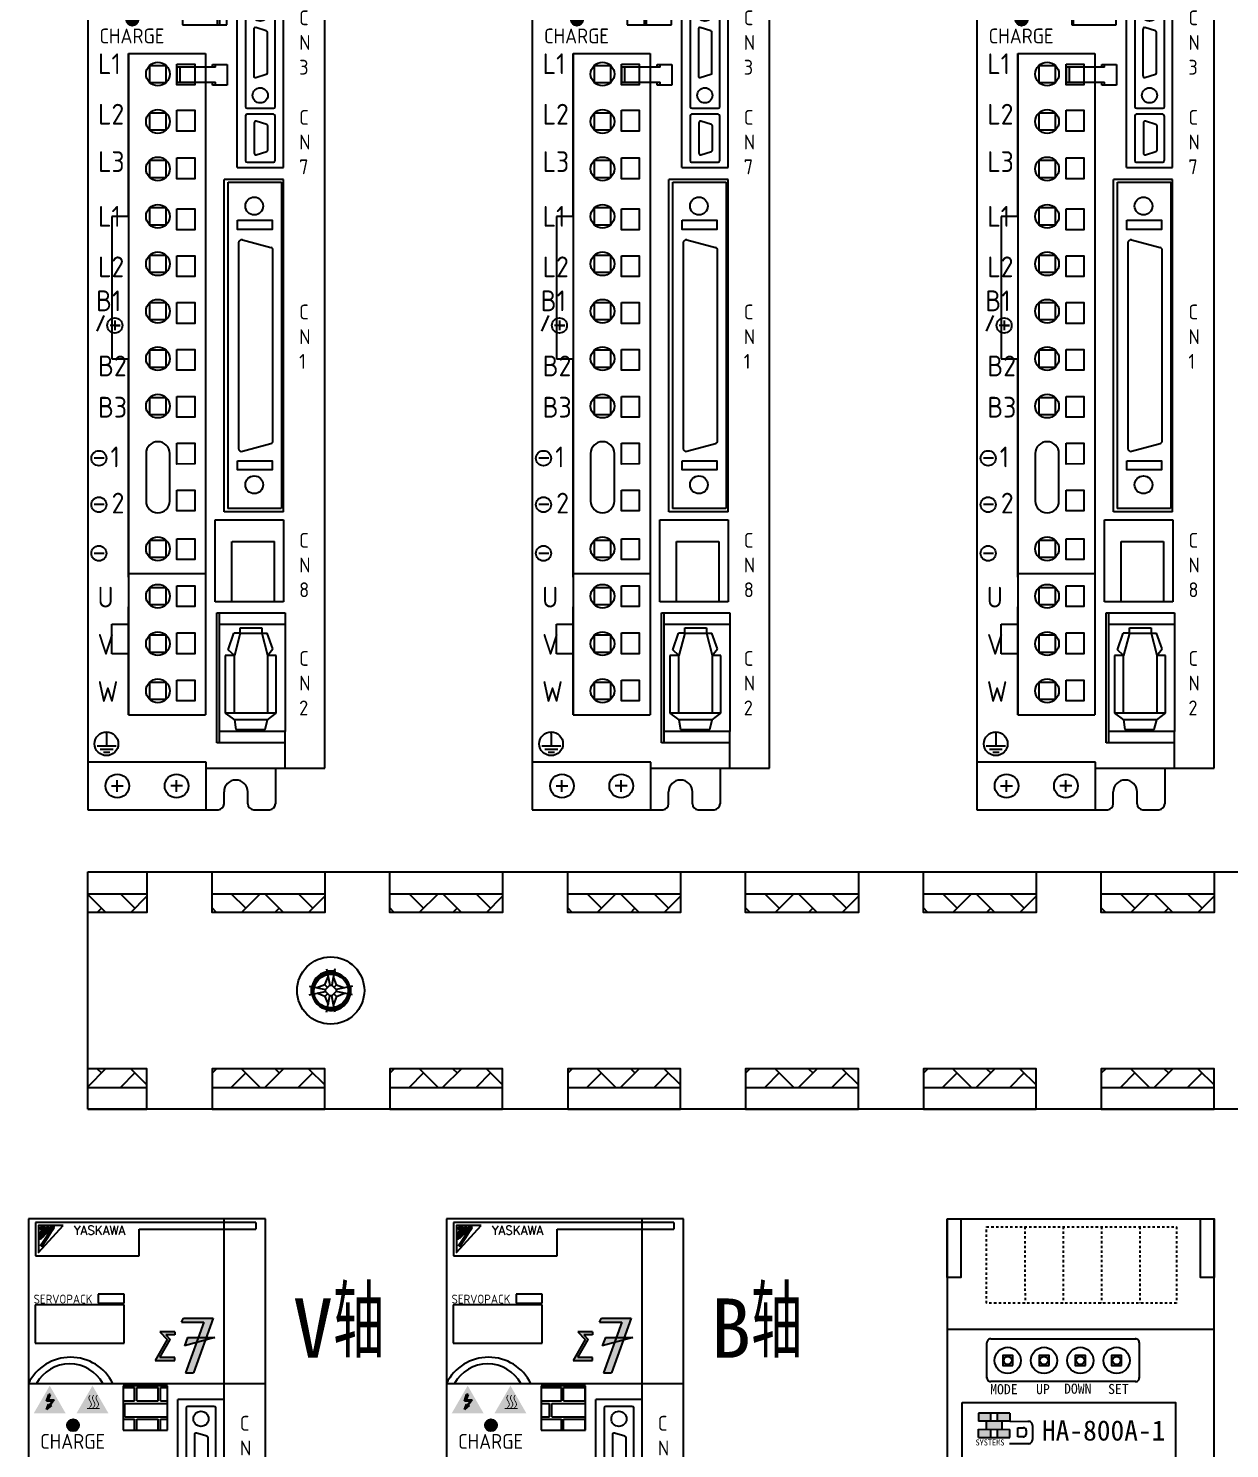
# Model space of a CAD drawing. Header units: millimetres. Extents: x 547 to 2149, y 622 to 1790.
# Drawn here: x 1279.9 to 1330.6, y 1688.2 to 1748.1 of the extents above; entities that cross this region are included whole.
import ezdxf

# ---------------------------------------------------------------- set-up
doc = ezdxf.new("R2010")
doc.units = ezdxf.units.MM
doc.linetypes.add('ACAD_ISO02W100', pattern=[15, 12, -3])
doc.linetypes.add('HIDDEN', pattern=[0.2, 0.1, -0.1])
for name, color, linetype in [('中文标注', 3, 'Continuous'), ('元器件与线路', 7, 'Continuous'), ('英文数字标注', 3, 'Continuous'), ('虚线', 7, 'ACAD_ISO02W100')]:
    doc.layers.add(name, color=color, linetype=linetype)
doc.styles.add('isocp', font='isocp.shx', dxfattribs={"height": 3.5})
doc.styles.get("Standard").update_dxf_attribs({"font": 'txt', "bigfont": 'gbcbig.shx'})

# ---------------------------------------------------------------- blocks, each defined once
blk = doc.blocks.new('安川控制器')
h = blk.add_hatch(color=5)
h.paths.add_polyline_path([(31.18, -16.75), (26.18, -16.75), (25.85, -17.42), (29.6, -17.42), (28.66, -20), (30, -20)])
h.paths.add_polyline_path([(30, -20), (28.66, -20), (28.35, -20.85), (29.84, -20.44)])
h.paths.add_polyline_path([(31.44, -20), (30, -20), (29.84, -20.44)])
h.paths.add_polyline_path([(28.66, -20), (26.82, -20), (26.31, -21.41), (28.35, -20.85)])
h.paths.add_polyline_path([(29.84, -20.44), (28.35, -20.85), (26.49, -25.95), (27.83, -25.95)])
h.paths.add_polyline_path([(23.93, -20.32), (23.18, -19.57), (24.68, -19.57), (24.68, -19.07), (22.18, -19.07), (23.43, -20.32), (21.37, -23.88), (24.68, -23.88), (24.68, -23.38), (22.16, -23.38)])
h = blk.add_hatch(color=2)
h.paths.add_polyline_path([(3.6, -28.13), (0.9, -32.8), (6.29, -32.8)])
h.paths.add_polyline_path([(10.81, -28.13), (8.11, -32.8), (13.51, -32.8)])
h = blk.add_hatch()
h.set_pattern_fill('AR-BRELM', color=256, style=0)
h.set_pattern_definition([(0, (0, 0), (0, 5.334), [7.625, -0.375]), (0, (0, 2.25), (0, 5.334), [7.625, -0.375]), (0, (2, 2.667), (0, 5.334), [3.625, -0.375]), (0, (2, 4.917), (0, 5.334), [3.625, -0.375]), (90, (0, 0), (-8, 5e-16), [2.25, -3.084]), (90, (-0.375, 0), (-8, 5e-16), [2.25, -3.084]), (90, (2, 2.667), (-4, 2e-16), [2.25, -3.084]), (90, (1.625, 2.667), (-4, 2e-16), [2.25, -3.084])])
h.paths.add_polyline_path([(15.99, -28.13), (15.99, -35.63), (23.49, -35.63), (23.49, -28.13)])
blk.add_hatch(color=5).paths.add_polyline_path([(3.05, -30.75), (4.01, -30.75), (3.64, -31.32), (3.41, -31.24), (3.04, -32.17), (3.87, -31.47), (3.73, -31.38), (4.33, -30.54), (3.35, -30.54), (3.66, -29.63), (3.42, -29.63)])
h = blk.add_hatch(color=5)
edge = h.paths.add_edge_path()
edge.add_spline(control_points=[(10.31, -31.92), (10.51, -31.71), (11.01, -31.17), (10.06, -30.38), (10.38, -29.87), (10.48, -29.72)], knot_values=[0, 0, 0, 0, 0.767417, 1.933625, 2.435247, 2.435247, 2.435247, 2.435247], degree=3, periodic=0)
edge.add_line((10.48, -29.72), (10.33, -29.72))
edge.add_spline(control_points=[(10.33, -29.72), (10.23, -29.87), (9.91, -30.38), (10.86, -31.17), (10.36, -31.71), (10.16, -31.92)], knot_values=[0, 0, 0, 0, 0.501622, 1.667831, 2.435247, 2.435247, 2.435247, 2.435247], degree=3, periodic=0)
edge.add_line((10.16, -31.92), (9.86, -31.92))
edge.add_line((9.86, -31.92), (9.86, -32.07))
edge.add_line((9.86, -32.07), (12.01, -32.07))
edge.add_line((12.01, -32.07), (12.01, -31.92))
edge.add_line((12.01, -31.92), (11.51, -31.92))
edge.add_spline(control_points=[(11.51, -31.92), (11.71, -31.71), (12.21, -31.17), (11.26, -30.38), (11.58, -29.87), (11.68, -29.72)], knot_values=[0, 0, 0, 0, 0.767417, 1.933625, 2.435247, 2.435247, 2.435247, 2.435247], degree=3, periodic=0)
edge.add_line((11.68, -29.72), (11.53, -29.72))
edge.add_spline(control_points=[(11.53, -29.72), (11.43, -29.87), (11.11, -30.38), (12.06, -31.17), (11.56, -31.71), (11.36, -31.92)], knot_values=[0, 0, 0, 0, 0.501622, 1.667831, 2.435247, 2.435247, 2.435247, 2.435247], degree=3, periodic=0)
edge.add_line((11.36, -31.92), (10.91, -31.92))
edge.add_spline(control_points=[(10.91, -31.92), (11.11, -31.71), (11.61, -31.17), (10.66, -30.38), (10.98, -29.87), (11.08, -29.72)], knot_values=[0, 0, 0, 0, 0.767417, 1.933625, 2.435247, 2.435247, 2.435247, 2.435247], degree=3, periodic=0)
edge.add_line((11.08, -29.72), (10.93, -29.72))
edge.add_spline(control_points=[(10.93, -29.72), (10.83, -29.87), (10.51, -30.38), (11.46, -31.17), (10.96, -31.71), (10.76, -31.92)], knot_values=[0, 0, 0, 0, 0.501622, 1.667831, 2.435247, 2.435247, 2.435247, 2.435247], degree=3, periodic=0)
edge.add_line((10.76, -31.92), (10.31, -31.92))
at = {"lineweight": 25}
blk.add_hatch(color=1, dxfattribs=at).paths.add_polyline_path([(8.53, -34.8, 1), (6.53, -34.8, 1)])
at = {"color": 0, "lineweight": 25}
for p, q in [((40, 0), (0, 0)), ((0, 0), (0, -168)), ((33.01, -59.71), (33.01, 0)), ((40, -161), (40, 0)), ((25.23, -59.71), (25.23, -30.47)), ((26.63, -31.88), (26.63, -49.46)), ((31.36, -31.62), (26.89, -31.62)), ((31.61, -49.46), (31.61, -31.88)), ((28.01, -36.38), (28.01, -44.28)), ((30.13, -36.67), (28.34, -36.13)), ((30.31, -43.74), (30.31, -36.91)), ((19.88, -40.47), (19.88, -152.02)), ((15.04, -42.8), (15.04, -45.3)), ((21.54, -42.8), (15.04, -42.8)), ((15.54, -42.8), (15.54, -45.3)), ((21.04, -42.82), (21.04, -42.32)), ((21.04, -42.32), (23.54, -42.32)), ((21.54, -42.82), (21.54, -42.32)), ((23.54, -42.32), (23.54, -45.8)), ((15.04, -45.3), (21.54, -45.3)), ((21.04, -45.8), (21.04, -45.3)), ((21.54, -45.8), (21.54, -45.3)), ((28.34, -44.52), (30.13, -43.98)), ((23.54, -45.8), (21.04, -45.8)), ((26.89, -49.72), (31.36, -49.72)), ((26.63, -50.99), (26.63, -58.55)), ((31.35, -50.73), (26.88, -50.73)), ((28.09, -52.17), (28.09, -57.31)), ((30.2, -52.46), (28.42, -51.92)), ((31.61, -58.55), (31.61, -50.99)), ((30.38, -56.77), (30.38, -52.71)), ((28.42, -57.55), (30.2, -57.02)), ((26.88, -58.8), (31.35, -58.8)), ((23.01, -117.77), (23.01, -61.71)), ((23.7, -62.21), (32.7, -62.21)), ((23.7, -117.21), (23.7, -62.21)), ((23.7, -62.21), (32.7, -62.21)), ((23.7, -117.21), (23.7, -62.21)), ((32.7, -62.21), (32.7, -117.21)), ((32.7, -62.21), (32.7, -117.21)), ((33.01, -117.77), (33.01, -61.71)), ((6.88, -67.95), (4.07, -67.95)), ((4.07, -67.95), (4.07, -91.95)), ((6.88, -67.95), (6.88, -91.95)), ((25.46, -72.39), (25.46, -107.09)), ((26.09, -71.91), (30.89, -73.18)), ((31.26, -105.79), (31.26, -73.67)), ((2.72, -84.68), (1.57, -87.31)), ((4.58, -85.52), (4.58, -87.14)), ((5.48, -86.35), (3.77, -86.35)), ((4.58, -86.35), (5.48, -86.35)), ((4.07, -91.95), (6.88, -91.95)), ((26.09, -107.57), (30.89, -106.27)), ((2.8, -108.74), (1.08, -108.74)), ((9.84, -107.95), (9.84, -115.95)), ((13.84, -115.95), (13.84, -107.95)), ((2.8, -116.56), (1.08, -116.56)), ((32.65, -117.2), (23.65, -117.2)), ((21.53, -119.15), (33.04, -119.15)), ((21.53, -132.97), (21.53, -119.15)), ((33.03, -119.15), (33.03, -132.97)), ((24.32, -132.97), (24.32, -122.75)), ((24.35, -122.75), (31.49, -122.75)), ((31.46, -122.75), (31.46, -132.97)), ((2.8, -124.78), (1.08, -124.78)), ((6.88, -128.78), (6.88, -133.78)), ((33.03, -132.97), (21.53, -132.97)), ((21.81, -134.79), (33.31, -134.79)), ((21.81, -154.79), (21.81, -134.79)), ((21.81, -134.79), (33.31, -134.79)), ((21.81, -154.79), (21.81, -134.79)), ((22.26, -156.7), (22.26, -134.79)), ((33.31, -134.79), (33.31, -154.79)), ((33.31, -134.79), (33.31, -154.79)), ((4.07, -141.73), (4.07, -136.73)), ((4.07, -136.73), (6.88, -136.73)), ((23.71, -141.07), (24.67, -138.24)), ((25.71, -138.24), (24.67, -138.24)), ((25.71, -138.24), (24.74, -142.01)), ((25.71, -138.24), (25.71, -137.36)), ((25.71, -137.36), (29.39, -137.36)), ((25.71, -138.24), (29.39, -138.24)), ((29.39, -137.36), (29.39, -138.24)), ((29.39, -138.24), (30.36, -141.92)), ((29.39, -138.24), (30.3, -138.24)), ((31.22, -140.86), (30.3, -138.24)), ((24.74, -142.01), (23.71, -141.07)), ((30.36, -142.01), (31.22, -140.86)), ((6.88, -141.73), (4.07, -141.73)), ((23.2, -142.01), (23.2, -151.7)), ((24.74, -142.01), (23.2, -142.01)), ((24.74, -142.01), (23.2, -142.01)), ((24.74, -142.01), (23.2, -142.01)), ((24.74, -151.7), (24.74, -142.01)), ((30.36, -141.92), (30.36, -151.7)), ((31.82, -142.01), (30.36, -142.01)), ((31.82, -151.7), (31.82, -142.01)), ((23.2, -151.7), (24.74, -152.83)), ((30.36, -152.83), (24.74, -152.83)), ((24.74, -152.83), (24.97, -154.48)), ((29.92, -154.48), (30.36, -152.83)), ((30.36, -152.83), (31.82, -151.7)), ((33.31, -154.79), (22.26, -154.79)), ((33.31, -154.79), (22.26, -154.79)), ((24.97, -154.48), (29.92, -154.48)), ((33.34, -161), (33.34, -154.7)), ((0, -168), (20, -168))]:
    blk.add_line(p, q, dxfattribs=at)
for p, q in [((38.35, -0.62), (1.22, -0.62)), ((1.22, -0.62), (1.22, -6.21)), ((18.7, -6.21), (18.7, -1.71)), ((18.7, -1.71), (38.35, -1.71)), ((38.35, -0.62), (38.35, -1.71)), ((1.22, -6.21), (18.7, -6.21)), ((11.75, -12.71), (11.75, -14.21)), ((16.14, -12.71), (11.75, -12.71)), ((11.75, -14.21), (16.14, -14.21)), ((16.14, -14.21), (16.14, -12.71)), ((1.14, -14.47), (1.14, -20.97)), ((16.14, -14.47), (1.14, -14.47)), ((16.14, -20.97), (16.14, -14.47)), ((25.85, -17.42), (26.18, -16.75)), ((26.18, -16.75), (31.18, -16.75)), ((31.18, -16.75), (27.83, -25.95)), ((24.68, -19.07), (22.18, -19.07)), ((22.18, -19.07), (23.43, -20.32)), ((24.68, -19.07), (24.68, -19.57)), ((25.85, -17.42), (29.6, -17.42)), ((29.6, -17.42), (26.49, -25.95)), ((1.14, -20.97), (16.14, -20.97)), ((23.43, -20.32), (21.37, -23.88)), ((22.16, -23.38), (23.93, -20.32)), ((24.68, -19.57), (23.18, -19.57)), ((23.18, -19.57), (23.93, -20.32)), ((26.82, -20), (26.31, -21.41)), ((31.44, -20), (26.31, -21.41)), ((26.82, -20), (31.44, -20)), ((21.37, -23.88), (24.68, -23.88)), ((24.68, -23.38), (22.16, -23.38)), ((24.68, -23.88), (24.68, -23.38)), ((26.49, -25.95), (27.83, -25.95)), ((0, -27.76), (40, -27.76)), ((15.99, -28.13), (15.99, -35.63)), ((23.49, -28.13), (15.99, -28.13)), ((23.49, -35.63), (23.49, -28.13)), ((3.05, -30.75), (3.42, -29.63)), ((4.01, -30.75), (3.05, -30.75)), ((3.66, -29.63), (3.35, -30.54)), ((3.35, -30.54), (4.33, -30.54)), ((3.66, -29.63), (3.42, -29.63)), ((3.64, -31.32), (4.01, -30.75)), ((4.33, -30.54), (3.73, -31.38)), ((33.01, -30.47), (25.23, -30.47)), ((3.04, -32.17), (3.41, -31.24)), ((3.87, -31.47), (3.04, -32.17)), ((3.41, -31.24), (3.64, -31.32)), ((3.73, -31.38), (3.87, -31.47)), ((15.99, -35.63), (23.49, -35.63)), ((25.23, -59.71), (33.01, -59.71)), ((33.01, -61.71), (23.01, -61.71)), ((33.01, -117.77), (23.01, -117.77)), ((33.31, -136.79), (22.26, -136.79)), ((31.82, -151.7), (23.2, -151.7)), ((21.81, -156.7), (21.81, -154.79)), ((33.34, -156.7), (21.81, -156.7)), ((20, -160), (0, -160)), ((20, -168), (20, -160)), ((20, -161), (40, -161)), ((31.67, -161), (31.67, -167)), ((4, -164), (6, -164)), ((5, -165), (5, -163)), ((16, -164), (14, -164)), ((15, -165), (15, -163)), ((23, -167), (23, -165)), ((27, -167), (27, -165)), ((20, -168), (22, -168)), ((28, -168), (30.67, -168))]:
    blk.add_line(p, q)
at = {"color": 0, "lineweight": 30}
for p, q in [((6.88, -40.47), (6.88, -67.95)), ((6.88, -91.95), (6.88, -128.78)), ((6.88, -133.78), (6.88, -152.02))]:
    blk.add_line(p, q, dxfattribs=at)
at = {"color": 0}
for p, q in [((6.88, -40.47), (19.88, -40.47)), ((6.88, -128.18), (19.88, -128.18)), ((6.88, -152.02), (19.88, -152.02)), ((3.2, -155.07), (3.2, -157.23)), ((1.58, -157.23), (4.82, -157.23)), ((2.12, -157.77), (4.28, -157.77)), ((2.66, -158.31), (3.74, -158.31))]:
    blk.add_line(p, q, dxfattribs=at)
at = {"color": 0, "lineweight": 25}
for points in [[(5.89, -1.12), (1.72, -1.12), (1.72, -5.67)], [(10.42, -42.54), (10.42, -45.37), (13.25, -45.37), (13.25, -42.54)], [(15.03, -42.27), (18.05, -42.27), (18.05, -45.77), (15.03, -45.78)], [(15.03, -50.06), (18.05, -50.06), (18.05, -53.56), (15.03, -53.57)], [(10.42, -50.54), (10.42, -53.37), (13.25, -53.37), (13.25, -50.54)], [(10.42, -58.54), (10.42, -61.37), (13.25, -61.37), (13.25, -58.54)], [(15.03, -58.1), (18.05, -58.1), (18.05, -61.6), (15.03, -61.6)], [(10.42, -66.54), (10.42, -69.37), (13.25, -69.37), (13.25, -66.54)], [(15.03, -66.7), (18.05, -66.7), (18.05, -70.2), (15.03, -70.21)], [(25.28, -68.62), (31.11, -68.62), (31.11, -70.17), (25.28, -70.17)], [(10.42, -74.54), (10.42, -77.37), (13.25, -77.37), (13.25, -74.54)], [(15.03, -74.6), (18.05, -74.6), (18.05, -78.1), (15.03, -78.11)], [(10.42, -82.54), (10.42, -85.37), (13.25, -85.37), (13.25, -82.54)], [(15.03, -82.5), (18.05, -82.5), (18.05, -86), (15.03, -86.01)], [(10.42, -90.54), (10.42, -93.37), (13.25, -93.37), (13.25, -90.54)], [(15.03, -90.4), (18.05, -90.4), (18.05, -93.9), (15.03, -93.91)], [(10.42, -98.54), (10.42, -101.37), (13.25, -101.37), (13.25, -98.54)], [(15.03, -98.3), (18.05, -98.3), (18.05, -101.8), (15.03, -101.81)], [(15.03, -106.2), (18.05, -106.2), (18.05, -109.7), (15.03, -109.71)], [(25.28, -109.16), (31.11, -109.16), (31.11, -110.71), (25.28, -110.71)], [(15.03, -114.1), (18.05, -114.1), (18.05, -117.6), (15.03, -117.61)], [(10.42, -122.6), (10.42, -125.42), (13.25, -125.42), (13.25, -122.6)], [(15.03, -122.31), (18.05, -122.31), (18.05, -125.81), (15.03, -125.82)], [(10.42, -130.6), (10.42, -133.42), (13.25, -133.42), (13.25, -130.6)], [(15.03, -130.25), (18.05, -130.25), (18.05, -133.75), (15.03, -133.76)], [(10.42, -138.6), (10.42, -141.42), (13.25, -141.42), (13.25, -138.6)], [(15.03, -138.2), (18.05, -138.2), (18.05, -141.7), (15.03, -141.7)], [(10.42, -146.54), (10.42, -149.37), (13.25, -149.37), (13.25, -146.54)], [(15.03, -146.15), (18.05, -146.15), (18.05, -149.65), (15.03, -149.65)]]:
    blk.add_lwpolyline(points, close=True, dxfattribs=at)
for centre, radius in [((29.11, -33.73), 1.28), ((7.53, -34.8), 1), ((11.84, -43.95), 2), ((29.11, -47.55), 1.28), ((11.84, -51.95), 2), ((11.84, -59.95), 2), ((11.84, -67.95), 2), ((28.1, -66.21), 1.5), ((11.84, -75.95), 2), ((11.84, -83.95), 2), ((4.58, -86.35), 1.27), ((11.84, -91.95), 2), ((11.84, -99.95), 2), ((1.89, -108.74), 1.27), ((28.1, -113.21), 1.5), ((1.89, -116.56), 1.27), ((11.84, -124.01), 2), ((1.89, -124.78), 1.27), ((11.84, -132.01), 2), ((11.84, -140.01), 2), ((11.84, -147.96), 2), ((3.17, -156.88), 2)]:
    blk.add_circle(centre, radius, dxfattribs=at)
for centre in [(5, -164), (15, -164)]:
    blk.add_circle(centre, 2)
for centre, radius, start, end in [((7.12, -31.26), 7.93, 26.1847, 153.8153), ((6.97, -30.86), 6.4, 28.9302, 151.0698), ((25, -165), 2, 360, 180), ((22, -167), 1, 270, 0), ((28, -167), 1, 180, 270), ((30.67, -167), 1, 270, 0)]:
    blk.add_arc(centre, radius, start, end)
for centre, radius, start, end in [((26.89, -31.88), 0.256, 90, 180), ((31.36, -31.88), 0.256, 0, 90), ((28.27, -36.38), 0.256, 73.1903, 180), ((30.05, -36.91), 0.256, 0, 73.1903), ((28.27, -44.28), 0.256, 180, 286.771), ((30.05, -43.74), 0.256, 286.771, 0), ((26.89, -49.46), 0.256, 180, 270), ((31.36, -49.46), 0.256, 270, 0), ((26.88, -50.99), 0.256, 90, 180), ((28.35, -52.17), 0.256, 73.1903, 180), ((30.13, -52.71), 0.256, 0, 73.1903), ((31.35, -50.99), 0.256, 0, 90), ((28.35, -57.31), 0.256, 180, 286.771), ((30.13, -56.77), 0.256, 286.771, 0), ((26.88, -58.55), 0.256, 180, 270), ((31.35, -58.55), 0.256, 270, 0), ((25.96, -72.39), 0.5, 75.0938, 180), ((30.76, -73.67), 0.5, 0, 75.0938), ((11.84, -107.95), 2, 0, 180), ((25.96, -107.09), 0.5, 180, 285.1335), ((30.76, -105.79), 0.5, 285.1335, 0), ((11.84, -115.95), 2, 180, 0)]:
    blk.add_arc(centre, radius, start, end, dxfattribs=at)
at = {"color": 0, "lineweight": 50}
blk.add_spline([(1.93, -1.82), (2.64, -1.29), (2.02, -2.64), (3.32, -1.48), (1.95, -3.25), (3.96, -1.41), (2.1, -4.66)], degree=3, dxfattribs=at)
at = {"color": 0, "ltscale": 7}
blk.add_point((3.2, -155.07), dxfattribs=at)
at = {"color": 3, "lineweight": 25, "insert": (7.64, -1.18), "char_height": 1.485, "width": 6.1987, "attachment_point": 1}
blk.add_mtext('YASKAWA', dxfattribs=at)
at = {"color": 3, "lineweight": 25, "attachment_point": 1, "style": 'isocp'}
for s, insert, char_height, width in [('SERVOPACK', (0.88, -12.78), 1.5, 3.9934), ('C\\PN\\P3', (35.67, -33.22), 2.5, 2.2917), ('CHARGE', (1.98, -36.28), 2.5, 3.9934), ('L1', (1.75, -40.47), 3.5, 3.9934), ('L2', (1.75, -48.97), 3.5, 3.9934), ('C\\PN\\P7', (35.67, -50.01), 2.5, 2.2917), ('L3', (1.75, -56.97), 3.5, 3.9934), ('L1', (1.75, -66.2), 3.5, 3.9934), ('L2', (1.75, -74.71), 3.5, 3.9934), ('B1', (1.41, -80.44), 3.5, 3.9934), ('C\\PN\\P1', (35.67, -82.82), 2.5, 2.2917), ('B2', (1.75, -91.42), 3.5, 3.9934), ('B3', (1.75, -98.38), 3.5, 3.9934), (' 1', (1.85, -106.77), 3.5, 3.9934), (' 2', (2.04, -114.55), 3.5, 3.9934), ('C\\PN\\P8', (35.67, -121.33), 2.5, 2.2917), ('U', (1.66, -130.42), 3.5, 3.9934), ('V', (1.66, -138.37), 3.5, 3.9934), ('C\\PN\\P2', (35.67, -141.25), 2.5, 2.2917), ('W', (1.66, -146.32), 3.5, 3.9934)]:
    blk.add_mtext(s, dxfattribs=dict(at, insert=insert, char_height=char_height, width=width))

msp = doc.modelspace()

# ---------------------------------------------------------------- hatches: boundary and pattern name
at = {"layer": '元器件与线路'}
h = msp.add_hatch(dxfattribs=at)
h.set_pattern_fill('AR-HBONE', color=256, scale=0.25, style=0)
h.set_pattern_definition([(45, (1710.8107, 1588.6563), (1e-16, 1.4142136), [3, -1]), (135, (1711.5178, 1589.3634), (1e-16, 1.4142136), [3, -1])])
h.paths.add_polyline_path([(1282.433, 1711.595), (1282.433, 1710.807), (1284.933, 1710.807), (1284.933, 1711.595)])
h = msp.add_hatch(dxfattribs=at)
h.set_pattern_fill('AR-HBONE', color=256, scale=0.25, style=0)
h.set_pattern_definition([(45, (1718.3107, 1588.6563), (1e-16, 1.4142136), [3, -1]), (135, (1719.0178, 1589.3634), (1e-16, 1.4142136), [3, -1])])
h.paths.add_polyline_path([(1292.433, 1711.595), (1287.676, 1711.595), (1287.676, 1710.807), (1292.433, 1710.807)])
h = msp.add_hatch(dxfattribs=at)
h.set_pattern_fill('AR-HBONE', color=256, scale=0.25, style=0)
h.set_pattern_definition([(45, (1725.8107, 1588.6563), (1e-16, 1.4142136), [3, -1]), (135, (1726.5178, 1589.3634), (1e-16, 1.4142136), [3, -1])])
h.paths.add_polyline_path([(1299.933, 1711.595), (1295.176, 1711.595), (1295.176, 1710.807), (1299.933, 1710.807)])
h = msp.add_hatch(dxfattribs=at)
h.set_pattern_fill('AR-HBONE', color=256, scale=0.25, style=0)
h.set_pattern_definition([(45, (1733.3107, 1588.6563), (1e-16, 1.4142136), [3, -1]), (135, (1734.0178, 1589.3634), (1e-16, 1.4142136), [3, -1])])
h.paths.add_polyline_path([(1307.433, 1711.595), (1302.676, 1711.595), (1302.676, 1710.807), (1307.433, 1710.807)])
h = msp.add_hatch(dxfattribs=at)
h.set_pattern_fill('AR-HBONE', color=256, scale=0.25, style=0)
h.set_pattern_definition([(45, (1740.8107, 1588.6563), (1e-16, 1.4142136), [3, -1]), (135, (1741.5178, 1589.3634), (1e-16, 1.4142136), [3, -1])])
h.paths.add_polyline_path([(1314.933, 1711.595), (1310.176, 1711.595), (1310.176, 1710.807), (1314.933, 1710.807)])
h = msp.add_hatch(dxfattribs=at)
h.set_pattern_fill('AR-HBONE', color=256, scale=0.25, style=0)
h.set_pattern_definition([(45, (1748.3107, 1588.6563), (1e-16, 1.4142136), [3, -1]), (135, (1749.0178, 1589.3634), (1e-16, 1.4142136), [3, -1])])
h.paths.add_polyline_path([(1322.433, 1711.595), (1317.676, 1711.595), (1317.676, 1710.807), (1322.433, 1710.807)])
h = msp.add_hatch(dxfattribs=at)
h.set_pattern_fill('AR-HBONE', color=256, scale=0.25, style=0)
h.set_pattern_definition([(45, (1755.8107, 1588.6563), (1e-16, 1.4142136), [3, -1]), (135, (1756.5178, 1589.3634), (1e-16, 1.4142136), [3, -1])])
h.paths.add_polyline_path([(1329.933, 1711.595), (1325.176, 1711.595), (1325.176, 1710.807), (1329.933, 1710.807)])
h = msp.add_hatch(dxfattribs=at)
h.set_pattern_fill('AR-HBONE', color=256, scale=0.25, style=0)
h.set_pattern_definition([(315, (1710.8107, 1826.367), (1e-13, -1.4142136), [3, -1]), (225, (1711.5178, 1825.6599), (1e-13, -1.4142136), [3, -1])])
h.paths.add_polyline_path([(1282.433, 1704.217), (1282.433, 1703.428), (1284.933, 1703.428), (1284.933, 1704.217)])
h = msp.add_hatch(dxfattribs=at)
h.set_pattern_fill('AR-HBONE', color=256, scale=0.25, style=0)
h.set_pattern_definition([(315, (1718.3107, 1826.367), (1e-13, -1.4142136), [3, -1]), (225, (1719.0178, 1825.6599), (1e-13, -1.4142136), [3, -1])])
h.paths.add_polyline_path([(1292.433, 1703.428), (1287.676, 1703.428), (1287.676, 1704.217), (1292.433, 1704.217)])
h = msp.add_hatch(dxfattribs=at)
h.set_pattern_fill('AR-HBONE', color=256, scale=0.25, style=0)
h.set_pattern_definition([(315, (1725.8107, 1826.367), (1e-13, -1.4142136), [3, -1]), (225, (1726.5178, 1825.6599), (1e-13, -1.4142136), [3, -1])])
h.paths.add_polyline_path([(1299.933, 1703.428), (1295.176, 1703.428), (1295.176, 1704.217), (1299.933, 1704.217)])
h = msp.add_hatch(dxfattribs=at)
h.set_pattern_fill('AR-HBONE', color=256, scale=0.25, style=0)
h.set_pattern_definition([(315, (1733.3107, 1826.367), (1e-13, -1.4142136), [3, -1]), (225, (1734.0178, 1825.6599), (1e-13, -1.4142136), [3, -1])])
h.paths.add_polyline_path([(1307.433, 1703.428), (1302.676, 1703.428), (1302.676, 1704.217), (1307.433, 1704.217)])
h = msp.add_hatch(dxfattribs=at)
h.set_pattern_fill('AR-HBONE', color=256, scale=0.25, style=0)
h.set_pattern_definition([(315, (1740.8107, 1826.367), (1e-13, -1.4142136), [3, -1]), (225, (1741.5178, 1825.6599), (1e-13, -1.4142136), [3, -1])])
h.paths.add_polyline_path([(1314.933, 1703.428), (1310.176, 1703.428), (1310.176, 1704.217), (1314.933, 1704.217)])
h = msp.add_hatch(dxfattribs=at)
h.set_pattern_fill('AR-HBONE', color=256, scale=0.25, style=0)
h.set_pattern_definition([(315, (1748.3107, 1826.367), (1e-13, -1.4142136), [3, -1]), (225, (1749.0178, 1825.6599), (1e-13, -1.4142136), [3, -1])])
h.paths.add_polyline_path([(1322.433, 1703.428), (1317.676, 1703.428), (1317.676, 1704.217), (1322.433, 1704.217)])
h = msp.add_hatch(dxfattribs=at)
h.set_pattern_fill('AR-HBONE', color=256, scale=0.25, style=0)
h.set_pattern_definition([(315, (1755.8107, 1826.367), (1e-13, -1.4142136), [3, -1]), (225, (1756.5178, 1825.6599), (1e-13, -1.4142136), [3, -1])])
h.paths.add_polyline_path([(1329.933, 1703.428), (1325.176, 1703.428), (1325.176, 1704.217), (1329.933, 1704.217)])
h = msp.add_hatch(color=0, dxfattribs=at)
h.paths.add_polyline_path([(1321.444, 1691.708), (1321.444, 1692.131), (1321.021, 1692.132), (1321.021, 1691.709)])
h.paths.add_polyline_path([(1321.062, 1691.92, -1), (1321.402, 1691.92, -1)], flags=16)
h.paths.add_polyline_path([(1322.974, 1691.708), (1322.974, 1692.131), (1322.551, 1692.132), (1322.551, 1691.709)])
h.paths.add_polyline_path([(1322.592, 1691.92, -1), (1322.932, 1691.92, -1)], flags=16)
h.paths.add_polyline_path([(1324.504, 1691.708), (1324.504, 1692.131), (1324.081, 1692.132), (1324.081, 1691.709)])
h.paths.add_polyline_path([(1324.122, 1691.92, -1), (1324.462, 1691.92, -1)], flags=16)
h.paths.add_polyline_path([(1326.034, 1691.708), (1326.034, 1692.131), (1325.611, 1692.132), (1325.611, 1691.709)])
h.paths.add_polyline_path([(1325.652, 1691.92, -1), (1325.992, 1691.92, -1)], flags=16)
h = msp.add_hatch(color=256, dxfattribs=at)
h.paths.add_polyline_path([(1320.004, 1689.696), (1320.004, 1689.356), (1320.505, 1689.355), (1320.505, 1689.695)])
h.paths.add_polyline_path([(1321.323, 1689.353), (1321.323, 1689.693), (1320.781, 1689.694), (1320.78, 1689.354)])
h.paths.add_polyline_path([(1320.783, 1689.014), (1320.782, 1688.674), (1321.322, 1688.673), (1321.323, 1689.013)])
h.paths.add_polyline_path([(1320.508, 1688.675), (1320.509, 1689.015), (1320.005, 1689.016), (1320.004, 1688.676)])
h.paths.add_polyline_path([(1320.987, 1689.014), (1320.986, 1689.354), (1320.325, 1689.355), (1320.326, 1689.015)])

# ---------------------------------------------------------------- linework, layer by layer
for p, q in [((1282.433, 1712.512), (1344.933, 1712.512)), ((1282.433, 1702.512), (1282.433, 1712.512)), ((1282.433, 1711.595), (1284.933, 1711.595)), ((1287.676, 1711.595), (1292.433, 1711.595)), ((1295.176, 1711.595), (1299.933, 1711.595)), ((1302.676, 1711.595), (1307.433, 1711.595)), ((1310.176, 1711.595), (1314.933, 1711.595)), ((1317.676, 1711.595), (1322.433, 1711.595)), ((1325.176, 1711.595), (1329.933, 1711.595)), ((1282.433, 1703.428), (1284.933, 1703.428)), ((1287.676, 1703.428), (1292.433, 1703.428)), ((1295.176, 1703.428), (1299.933, 1703.428)), ((1302.676, 1703.428), (1307.433, 1703.428)), ((1310.176, 1703.428), (1314.933, 1703.428)), ((1317.676, 1703.428), (1322.433, 1703.428)), ((1325.176, 1703.428), (1329.933, 1703.428)), ((1344.933, 1702.512), (1282.433, 1702.512)), ((1318.683, 1697.887), (1329.933, 1697.887)), ((1318.683, 1697.887), (1318.683, 1657.887)), ((1329.933, 1657.887), (1329.933, 1697.887)), ((1320.004, 1689.696), (1320.004, 1689.356)), ((1321.323, 1689.693), (1320.004, 1689.696)), ((1320.505, 1689.694), (1320.505, 1689.354)), ((1320.781, 1689.694), (1320.78, 1689.354)), ((1321.323, 1689.693), (1321.323, 1689.353)), ((1321.323, 1689.353), (1320.004, 1689.356)), ((1320.004, 1688.676), (1320.005, 1689.016)), ((1320.005, 1689.016), (1321.324, 1689.013)), ((1320.325, 1689.355), (1320.326, 1689.015)), ((1320.509, 1689.014), (1320.508, 1688.674)), ((1320.783, 1689.014), (1320.782, 1688.674)), ((1320.986, 1689.354), (1320.987, 1689.014)), ((1321.322, 1688.673), (1321.323, 1689.013)), ((1321.323, 1689.353), (1322.107, 1689.351)), ((1321.653, 1689.079), (1321.902, 1689.079)), ((1321.653, 1688.693), (1321.653, 1689.079)), ((1322.009, 1688.974), (1322.009, 1688.797)), ((1322.274, 1689.176), (1322.274, 1688.585)), ((1320.004, 1688.676), (1321.323, 1688.673)), ((1322.106, 1688.41), (1321.303, 1688.41)), ((1321.909, 1688.693), (1321.653, 1688.693))]:
    msp.add_line(p, q, dxfattribs=at)
at = {"layer": '元器件与线路', "color": 0, "lineweight": 25}
for p, q in [((1292.505, 1708.425), (1292.639, 1707.738)), ((1292.521, 1708.342), (1292.845, 1708.342)), ((1292.861, 1708.425), (1292.727, 1707.738)), ((1291.77, 1707.69), (1292.457, 1707.556)), ((1291.853, 1707.674), (1291.853, 1707.35)), ((1292.44, 1707.755), (1292.102, 1707.625)), ((1292.44, 1707.755), (1292.57, 1708.093)), ((1292.44, 1707.755), (1292.548, 1707.647)), ((1292.457, 1707.556), (1292.639, 1707.738)), ((1292.457, 1707.467), (1292.457, 1707.556)), ((1292.639, 1707.738), (1292.727, 1707.738)), ((1292.727, 1707.738), (1292.91, 1707.556)), ((1292.926, 1707.755), (1292.796, 1708.093)), ((1292.818, 1707.647), (1292.926, 1707.755)), ((1293.596, 1707.69), (1292.91, 1707.556)), ((1292.91, 1707.556), (1292.91, 1707.467)), ((1292.926, 1707.755), (1293.264, 1707.625)), ((1293.513, 1707.674), (1293.513, 1707.35)), ((1291.77, 1707.333), (1292.457, 1707.467)), ((1292.44, 1707.268), (1292.102, 1707.398)), ((1292.548, 1707.376), (1292.44, 1707.268)), ((1292.44, 1707.268), (1292.57, 1706.93)), ((1292.639, 1707.285), (1292.457, 1707.467)), ((1292.505, 1706.598), (1292.639, 1707.285)), ((1292.727, 1707.285), (1292.639, 1707.285)), ((1292.727, 1707.285), (1292.91, 1707.467)), ((1292.861, 1706.598), (1292.727, 1707.285)), ((1292.926, 1707.268), (1292.796, 1706.93)), ((1292.818, 1707.376), (1292.926, 1707.268)), ((1293.596, 1707.333), (1292.91, 1707.467)), ((1292.926, 1707.268), (1293.264, 1707.398)), ((1292.845, 1706.681), (1292.521, 1706.681)), ((1329.933, 1693.225), (1318.689, 1693.225))]:
    msp.add_line(p, q, dxfattribs=at)
at = {"layer": '元器件与线路', "color": 0}
for p, q in [((1320.352, 1691.171), (1320.352, 1692.668)), ((1320.513, 1692.826), (1326.634, 1692.826)), ((1326.78, 1692.674), (1326.78, 1691.175)), ((1326.636, 1691.028), (1320.509, 1691.028))]:
    msp.add_line(p, q, dxfattribs=at)
at = {"layer": '元器件与线路'}
for points in [[(1282.433, 1712.512), (1284.933, 1712.512), (1284.933, 1710.807), (1282.433, 1710.807)], [(1282.433, 1702.512), (1284.933, 1702.512), (1284.933, 1704.217), (1282.433, 1704.217)]]:
    msp.add_lwpolyline(points, dxfattribs=at)
for points in [[(1287.676, 1712.512), (1292.433, 1712.512), (1292.433, 1710.807), (1287.676, 1710.807)], [(1295.176, 1712.512), (1299.933, 1712.512), (1299.933, 1710.807), (1295.176, 1710.807)], [(1302.676, 1712.512), (1307.433, 1712.512), (1307.433, 1710.807), (1302.676, 1710.807)], [(1310.176, 1712.512), (1314.933, 1712.512), (1314.933, 1710.807), (1310.176, 1710.807)], [(1317.676, 1712.512), (1322.433, 1712.512), (1322.433, 1710.807), (1317.676, 1710.807)], [(1325.176, 1712.512), (1329.933, 1712.512), (1329.933, 1710.807), (1325.176, 1710.807)], [(1287.676, 1702.512), (1292.433, 1702.512), (1292.433, 1704.217), (1287.676, 1704.217)], [(1295.176, 1702.512), (1299.933, 1702.512), (1299.933, 1704.217), (1295.176, 1704.217)], [(1302.676, 1702.512), (1307.433, 1702.512), (1307.433, 1704.217), (1302.676, 1704.217)], [(1310.176, 1702.512), (1314.933, 1702.512), (1314.933, 1704.217), (1310.176, 1704.217)], [(1317.676, 1702.512), (1322.433, 1702.512), (1322.433, 1704.217), (1317.676, 1704.217)], [(1325.176, 1702.512), (1329.933, 1702.512), (1329.933, 1704.217), (1325.176, 1704.217)]]:
    msp.add_lwpolyline(points, close=True, dxfattribs=at)
at = {"layer": '元器件与线路', "color": 0}
for points in [[(1318.683, 1697.887), (1319.249, 1697.887), (1319.249, 1695.412), (1318.683, 1695.412)], [(1329.367, 1697.887), (1329.933, 1697.887), (1329.933, 1695.412), (1329.367, 1695.412)], [(1321.444, 1691.708), (1321.444, 1692.131), (1321.021, 1692.132), (1321.021, 1691.709)], [(1322.974, 1691.708), (1322.974, 1692.131), (1322.551, 1692.132), (1322.551, 1691.709)], [(1324.504, 1691.708), (1324.504, 1692.131), (1324.081, 1692.132), (1324.081, 1691.709)], [(1326.034, 1691.708), (1326.034, 1692.131), (1325.611, 1692.132), (1325.611, 1691.709)], [(1319.307, 1690.151), (1328.31, 1690.151), (1328.31, 1687.736), (1319.307, 1687.736)]]:
    msp.add_lwpolyline(points, close=True, dxfattribs=at)
at = {"layer": '元器件与线路', "color": 0, "lineweight": 25}
msp.add_circle((1292.683, 1707.512), 1.417, dxfattribs=at)
at = {"layer": '元器件与线路', "color": 0}
for centre, radius in [((1292.683, 1707.512), 0.729), ((1292.702, 1707.476), 0.729), ((1321.232, 1691.92), 0.552), ((1321.232, 1691.92), 0.17), ((1322.762, 1691.92), 0.552), ((1322.762, 1691.92), 0.17), ((1324.292, 1691.92), 0.552), ((1324.292, 1691.92), 0.17), ((1325.822, 1691.92), 0.552), ((1325.822, 1691.92), 0.17)]:
    msp.add_circle(centre, radius, dxfattribs=at)
for centre, radius, start, end in [((1292.683, 1707.512), 0.81, 74.97854, 14.97854), ((1292.702, 1707.476), 0.81, 255, 195), ((1320.513, 1692.664), 0.162, 89.99098, 181.37432), ((1326.619, 1692.665), 0.162, 356.78028, 95.52593), ((1320.512, 1691.189), 0.162, 173.53251, 271.07164), ((1326.619, 1691.188), 0.162, 264.17021, 4.68529)]:
    msp.add_arc(centre, radius, start, end, dxfattribs=at)
at = {"layer": '元器件与线路'}
for centre, radius, start, end in [((1321.895, 1688.966), 0.114, 355.86543, 93.21768), ((1322.096, 1689.174), 0.178, 359.27863, 93.20444), ((1321.895, 1688.806), 0.114, 263.25002, 4.13457), ((1322.096, 1688.587), 0.178, 266.80633, 0.72137)]:
    msp.add_arc(centre, radius, start, end, dxfattribs=at)
at = {"layer": '虚线', "color": 0, "linetype": 'HIDDEN', "ltscale": 0.3}
for p, q in [((1321.958, 1697.553), (1321.96, 1694.332)), ((1323.573, 1697.554), (1323.575, 1694.333)), ((1325.188, 1697.555), (1325.19, 1694.333)), ((1326.803, 1697.556), (1326.805, 1694.334))]:
    msp.add_line(p, q, dxfattribs=at)
msp.add_lwpolyline([(1320.339, 1697.554), (1328.352, 1697.554), (1328.352, 1694.333), (1320.339, 1694.333)], close=True, dxfattribs=at)

# ---------------------------------------------------------------- block references
at = {"xscale": 0.25, "yscale": 0.25, "zscale": 0.25}
for p in [(1282.433, 1757.137), (1301.183, 1757.137), (1319.933, 1757.137), (1279.933, 1697.887), (1297.558, 1697.887)]:
    msp.add_blockref('安川控制器', p, dxfattribs=at)

# ---------------------------------------------------------------- texts
at = {"layer": '中文标注', "char_height": 3, "width": 8.82529, "attachment_point": 5}
for s, insert in [('{\\fSimSun|b0|i0|c134|p2;\\H0.8333x;V}轴', (1293.01, 1693.531)), ('{\\fSimSun|b0|i0|c134|p2;\\H0.8333x;B}轴', (1310.635, 1693.531))]:
    msp.add_mtext(s, dxfattribs=dict(at, insert=insert))
at = {"layer": '英文数字标注', "color": 3, "lineweight": 25, "attachment_point": 1, "style": 'isocp'}
for s, insert, char_height, width in [('{\\fSimSun|b0|i0|c0|p2;MODE}', (1320.492, 1690.919), 0.425, 1.30011), ('{\\fSimSun|b0|i0|c0|p2;UP}', (1322.426, 1690.923), 0.425, 0.59265), ('{\\fSimSun|b0|i0|c0|p2;DOWN}', (1323.607, 1690.941), 0.425, 1.30011), ('{\\fSimSun|b0|i0|c0|p2;SET}', (1325.464, 1690.927), 0.425, 1.30011), ('{\\fSimHei|b0|i0|c134|p49;HA-800A-1}', (1322.675, 1689.392), 0.85, 5.45749)]:
    msp.add_mtext(s, dxfattribs=dict(at, insert=insert, char_height=char_height, width=width))
at = {"layer": '英文数字标注', "lineweight": 25, "insert": (1319.875, 1688.589), "char_height": 0.255, "width": 1.30011, "attachment_point": 1, "style": 'isocp'}
msp.add_mtext('{\\fSimSun|b0|i0|c0|p2;SYSTEMS}', dxfattribs=at)

doc.saveas('drawing.dxf')
